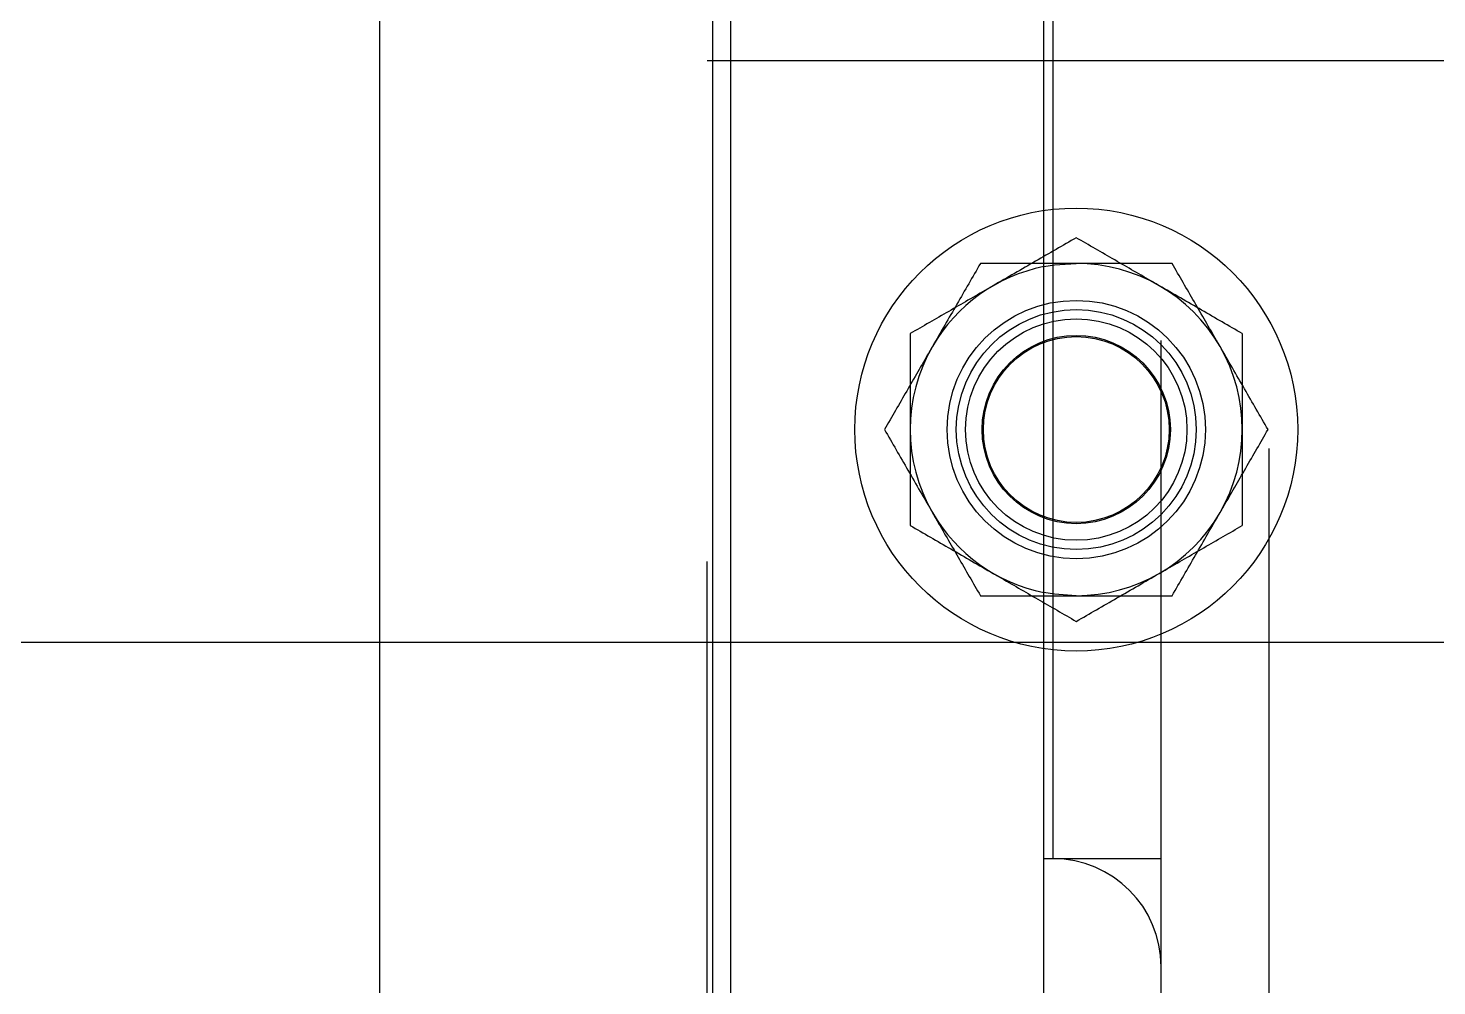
# Model space of a CAD drawing. Header units: metres. Extents: x 0 to 21025, y 0 to 14850.
# Drawn here: x 2347 to 2423.3, y 9103 to 9154.9 of the extents above; entities that cross this region are included whole.
import ezdxf

# ---------------------------------------------------------------- set-up
doc = ezdxf.new("R2010")
doc.units = ezdxf.units.M
doc.header["$LTSCALE"] = 25
doc.linetypes.add('HIDDEN2', pattern=[4.7625, 3.175, -1.5875])
for name, color, linetype in [('SL1', 8, 'Continuous'), ('SL4', 4, 'Continuous'), ('ST1', 7, 'HIDDEN2')]:
    doc.layers.add(name, color=color, linetype=linetype)

msp = doc.modelspace()

# ---------------------------------------------------------------- linework, layer by layer
at = {"layer": 'SL1'}
msp.add_line((2384.087, 9379.634), (2384.087, 9003.134), dxfattribs=at)
at = {"layer": 'SL4'}
for p, q in [((2366.039, 9261.149), (2366.039, 9121.619)), ((2385.089, 9121.619), (2385.089, 9261.149)), ((2402.052, 9121.619), (2402.052, 9261.149)), ((2385.089, 9153.134), (2402.052, 9153.134)), ((2085.807, 9121.619), (2875.564, 9121.619))]:
    msp.add_line(p, q, dxfattribs=at)
for start, end in [(101.21227, 150), (150, 210), (210, 258.78773)]:
    msp.add_arc((2403.802, 9133.134), 9, start, end, dxfattribs=at)
for points, knots in [([(2398.606, 9142.134), (2398.184, 9141.403), (2397.332, 9139.928), (2396.452, 9138.403), (2396.007, 9137.634)], [0, 0, 0, 0, 0.495458, 1, 1, 1, 1]), ([(2402.052, 9142.134), (2401.228, 9142.134), (2400.06, 9142.134), (2398.937, 9142.134), (2398.606, 9142.134)], [0, 0, 0, 0, 0.7047, 1, 1, 1, 1]), ([(2396.007, 9137.634), (2395.946, 9137.527), (2395.479, 9136.719), (2394.6, 9135.196), (2393.809, 9133.825), (2393.409, 9133.134)], [0, 0, 0, 0, 0.07009, 0.530784, 1, 1, 1, 1]), ([(2393.409, 9133.134), (2393.831, 9132.403), (2394.683, 9130.928), (2395.563, 9129.403), (2396.007, 9128.634)], [0, 0, 0, 0, 0.495458, 1, 1, 1, 1]), ([(2396.007, 9128.634), (2396.069, 9128.527), (2396.535, 9127.719), (2397.415, 9126.196), (2398.206, 9124.825), (2398.606, 9124.134)], [0, 0, 0, 0, 0.07009, 0.530784, 1, 1, 1, 1]), ([(2398.606, 9124.134), (2398.937, 9124.134), (2400.06, 9124.134), (2401.228, 9124.134), (2402.052, 9124.134)], [0, 0, 0, 0, 0.2953, 1, 1, 1, 1])]:
    msp.add_open_spline(points, degree=3, knots=knots, dxfattribs=at)
at = {"layer": 'ST1'}
for p, q in [((2414.252, 9052.734), (2414.252, 9330.034)), ((2408.402, 9058.584), (2408.402, 9324.184)), ((2402.552, 9109.884), (2402.552, 9272.884)), ((2383.802, 9153.134), (2385.089, 9153.134)), ((2383.802, 9046.619), (2383.802, 9153.134)), ((2402.052, 9153.134), (2465.552, 9153.134)), ((2403.802, 9142.134), (2402.052, 9142.134)), ((2402.052, 9124.134), (2403.802, 9124.134)), ((2366.039, 9121.619), (2366.039, 9091.029)), ((2385.089, 9091.029), (2385.089, 9121.619)), ((2402.052, 9046.619), (2402.052, 9121.619)), ((2402.552, 9109.884), (2402.052, 9109.884)), ((2408.402, 9109.884), (2402.552, 9109.884))]:
    msp.add_line(p, q, dxfattribs=at)
at = {"layer": 'ST1', "flags": 128}
for points in [[(2402.052, 9141.962), (2402.627, 9142.057), (2403.802, 9142.134)], [(2403.802, 9124.134), (2402.627, 9124.211), (2402.052, 9124.305)]]:
    msp.add_lwpolyline(points, dxfattribs=at)
at = {"layer": 'ST1'}
for radius in [12, 7, 6.5, 6, 5.1, 5.036]:
    msp.add_circle((2403.802, 9133.134), radius, dxfattribs=at)
for centre, radius, start, end in [((2403.802, 9133.134), 9, 30, 90), ((2403.802, 9133.134), 9, 330, 30), ((2403.802, 9133.134), 9, 270, 330), ((2402.552, 9104.034), 5.85, 0, 90)]:
    msp.add_arc(centre, radius, start, end, dxfattribs=at)
for points, knots in [([(2403.802, 9143.526), (2403.071, 9143.104), (2401.596, 9142.252), (2400.071, 9141.372), (2399.302, 9140.928)], [0, 0, 0, 0, 0.495458, 1, 1, 1, 1]), ([(2408.302, 9140.928), (2408.195, 9140.989), (2407.387, 9141.456), (2405.864, 9142.335), (2404.493, 9143.127), (2403.802, 9143.526)], [0, 0, 0, 0, 0.07009, 0.530784, 1, 1, 1, 1]), ([(2408.998, 9142.134), (2407.661, 9142.134), (2405.947, 9142.134), (2404.189, 9142.134), (2403.802, 9142.134)], [0, 0, 0, 0, 0.779636, 1, 1, 1, 1]), ([(2411.596, 9137.634), (2411.534, 9137.74), (2411.068, 9138.548), (2410.189, 9140.071), (2409.397, 9141.442), (2408.998, 9142.134)], [0, 0, 0, 0, 0.07009, 0.530784, 1, 1, 1, 1]), ([(2399.302, 9140.928), (2399.195, 9140.866), (2398.387, 9140.4), (2396.864, 9139.521), (2395.493, 9138.729), (2394.802, 9138.33)], [0, 0, 0, 0, 0.07009, 0.530784, 1, 1, 1, 1]), ([(2412.802, 9138.33), (2412.071, 9138.752), (2410.596, 9139.603), (2409.071, 9140.484), (2408.302, 9140.928)], [0, 0, 0, 0, 0.495458, 1, 1, 1, 1]), ([(2394.802, 9138.33), (2394.802, 9137.894), (2394.802, 9136.2), (2394.802, 9134.44), (2394.802, 9133.134)], [0, 0, 0, 0, 0.257551, 1, 1, 1, 1]), ([(2412.802, 9138.33), (2412.802, 9137.894), (2412.802, 9136.2), (2412.802, 9134.44), (2412.802, 9133.134)], [0, 0, 0, 0, 0.257551, 1, 1, 1, 1]), ([(2414.194, 9133.134), (2413.772, 9133.864), (2412.92, 9135.339), (2412.04, 9136.864), (2411.596, 9137.634)], [0, 0, 0, 0, 0.495458, 1, 1, 1, 1]), ([(2394.802, 9133.134), (2394.802, 9132.661), (2394.802, 9130.902), (2394.802, 9129.19), (2394.802, 9127.937)], [0, 0, 0, 0, 0.268634, 1, 1, 1, 1]), ([(2411.596, 9128.634), (2411.657, 9128.74), (2412.124, 9129.548), (2413.003, 9131.071), (2413.795, 9132.442), (2414.194, 9133.134)], [0, 0, 0, 0, 0.07009, 0.530784, 1, 1, 1, 1]), ([(2412.802, 9133.134), (2412.802, 9132.661), (2412.802, 9130.902), (2412.802, 9129.19), (2412.802, 9127.937)], [0, 0, 0, 0, 0.268634, 1, 1, 1, 1]), ([(2408.998, 9124.134), (2409.42, 9124.864), (2410.271, 9126.339), (2411.152, 9127.864), (2411.596, 9128.634)], [0, 0, 0, 0, 0.495458, 1, 1, 1, 1]), ([(2394.802, 9127.937), (2395.532, 9127.515), (2397.008, 9126.664), (2398.532, 9125.784), (2399.302, 9125.339)], [0, 0, 0, 0, 0.495458, 1, 1, 1, 1]), ([(2408.302, 9125.339), (2408.408, 9125.401), (2409.216, 9125.867), (2410.739, 9126.747), (2412.11, 9127.538), (2412.802, 9127.937)], [0, 0, 0, 0, 0.07009, 0.530784, 1, 1, 1, 1]), ([(2399.302, 9125.339), (2399.408, 9125.278), (2400.216, 9124.811), (2401.739, 9123.932), (2403.11, 9123.141), (2403.802, 9122.741)], [0, 0, 0, 0, 0.07009, 0.530784, 1, 1, 1, 1]), ([(2403.802, 9122.741), (2404.532, 9123.163), (2406.008, 9124.015), (2407.532, 9124.895), (2408.302, 9125.339)], [0, 0, 0, 0, 0.495458, 1, 1, 1, 1]), ([(2403.802, 9124.134), (2404.189, 9124.134), (2405.947, 9124.134), (2407.661, 9124.134), (2408.998, 9124.134)], [0, 0, 0, 0, 0.220364, 1, 1, 1, 1])]:
    msp.add_open_spline(points, degree=3, knots=knots, dxfattribs=at)

doc.saveas('drawing.dxf')
